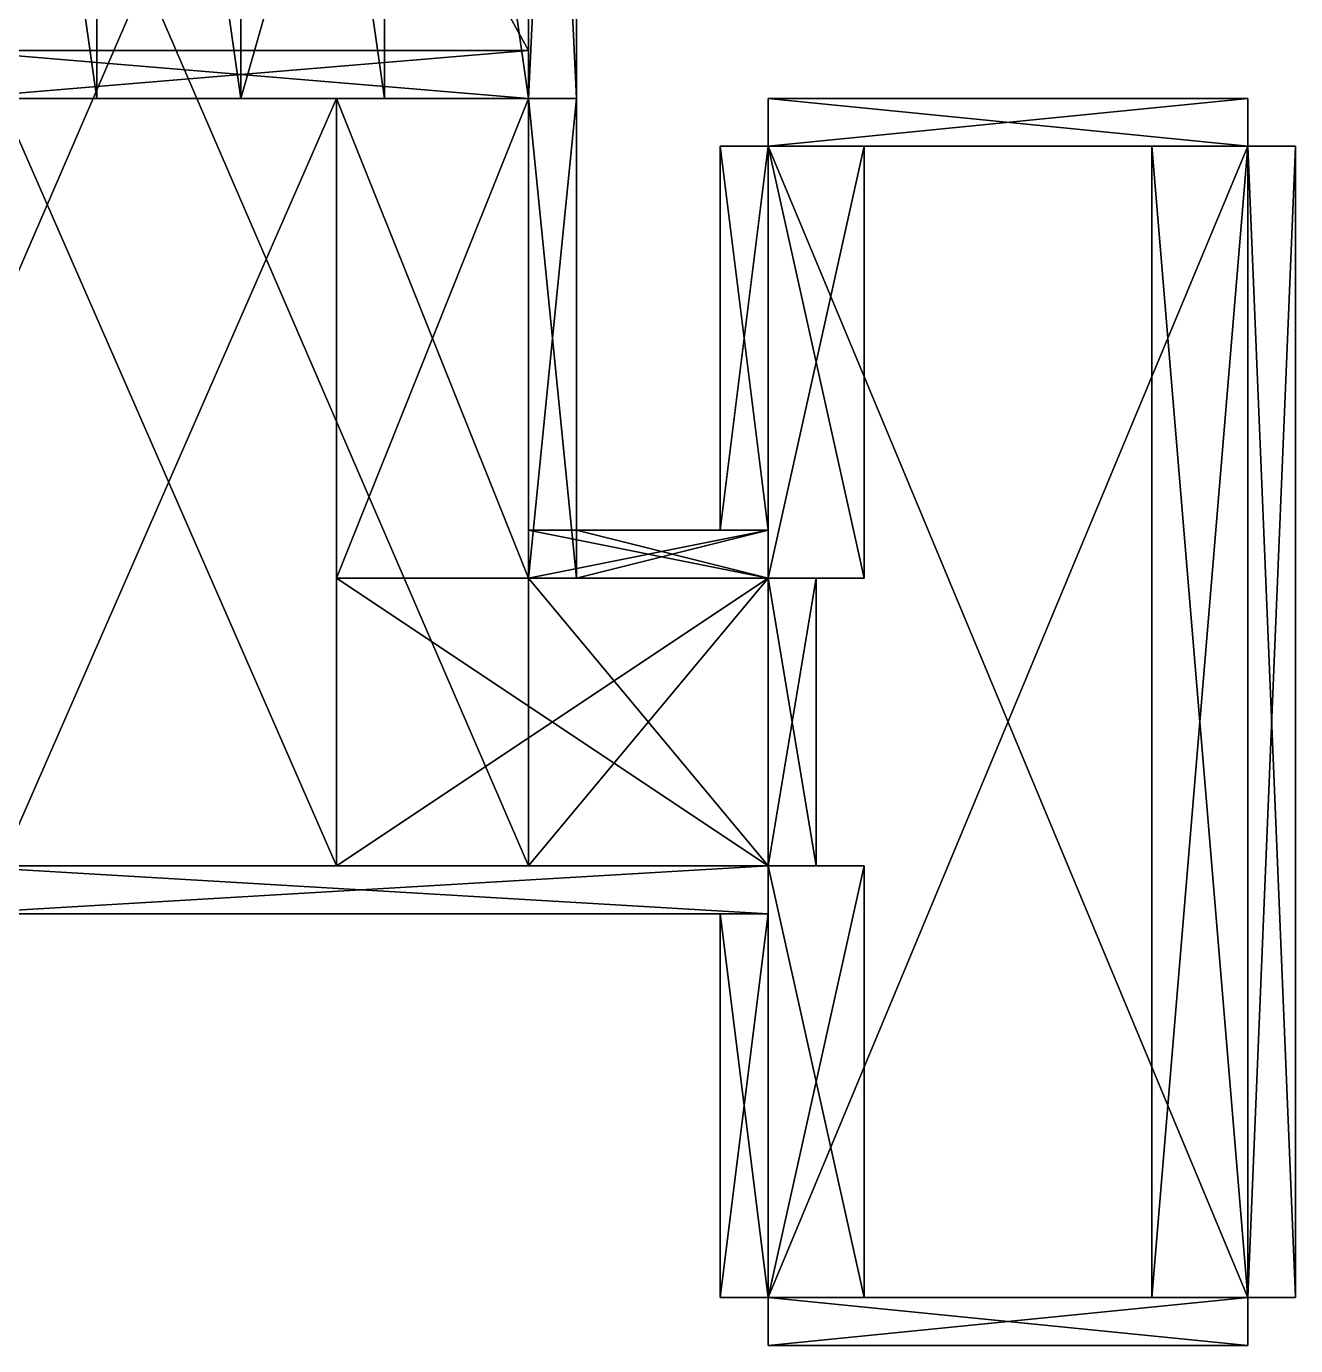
# Model space of a CAD drawing. Extents: x -4288 to 4416, y -3968 to 5440.
# Drawn here: x 2338 to 4032, y -3072 to -1312 of the extents above; entities that cross this region are included whole.
import ezdxf

# ---------------------------------------------------------------- set-up
doc = ezdxf.new("R2010")
doc.units = 0

msp = doc.modelspace()

# ---------------------------------------------------------------- meshes
at = {"layer": 'OBJECT040', "color": 50}
mesh = msp.add_polyface(dxfattribs=at)
corners = [(1984, -2432, 704), (1984, -64, 704), (3008, -64, 704), (3008, -2432, 704), (1984, -64, 640), (1984, -2432, 640), (3008, -2432, 640), (3008, -64, 640)]
mesh.append_faces([[corners[k] for k in face] for face in [(1, 3, 0), (5, 7, 4), (4, 0, 5), (6, 2, 7), (7, 1, 4), (5, 3, 6)]], dxfattribs={"vtx0": -1})
mesh.append_faces([[corners[k] for k in face] for face in [(1, 2, 3), (5, 6, 7), (4, 1, 0), (6, 3, 2), (7, 2, 1), (5, 0, 3)]], dxfattribs={"vtx2": -1})
at = {"layer": 'OBJECT067', "color": 50}
mesh = msp.add_polyface(dxfattribs=at)
corners = [(2240, -2496, 192), (2240, -2432, 192), (3328, -2432, 192), (3328, -2496, 192), (2240, -2432), (2240, -2496), (3328, -2496), (3328, -2432)]
mesh.append_faces([[corners[k] for k in face] for face in [(1, 3, 0), (5, 7, 4), (4, 0, 5), (6, 2, 7), (7, 1, 4), (5, 3, 6)]], dxfattribs={"vtx0": -1})
mesh.append_faces([[corners[k] for k in face] for face in [(1, 2, 3), (5, 6, 7), (4, 1, 0), (6, 3, 2), (7, 2, 1), (5, 0, 3)]], dxfattribs={"vtx2": -1})
at = {"layer": 'OBJECT075', "color": 50}
mesh = msp.add_polyface(dxfattribs=at)
corners = [(3328, -3008, 320), (3328, -1472, 320), (3968, -1472, 320), (3968, -3008, 320), (3328, -1472, 256), (3328, -3008, 256), (3968, -3008, 256), (3968, -1472, 256)]
mesh.append_faces([[corners[k] for k in face] for face in [(1, 3, 0), (5, 7, 4), (4, 0, 5), (6, 2, 7), (7, 1, 4), (5, 3, 6)]], dxfattribs={"vtx0": -1})
mesh.append_faces([[corners[k] for k in face] for face in [(1, 2, 3), (5, 6, 7), (4, 1, 0), (6, 3, 2), (7, 2, 1), (5, 0, 3)]], dxfattribs={"vtx2": -1})
at = {"layer": 'OBJECT076', "color": 50}
mesh = msp.add_polyface(dxfattribs=at)
corners = [(3328, -3008), (3328, -1472), (3968, -1472), (3968, -3008), (3328, -1472, -64), (3328, -3008, -64), (3968, -3008, -64), (3968, -1472, -64)]
mesh.append_faces([[corners[k] for k in face] for face in [(1, 3, 0), (5, 7, 4), (4, 0, 5), (6, 2, 7), (7, 1, 4), (5, 3, 6)]], dxfattribs={"vtx0": -1})
mesh.append_faces([[corners[k] for k in face] for face in [(1, 2, 3), (5, 6, 7), (4, 1, 0), (6, 3, 2), (7, 2, 1), (5, 0, 3)]], dxfattribs={"vtx2": -1})
at = {"layer": 'OBJECT077', "color": 50}
mesh = msp.add_polyface(dxfattribs=at)
corners = [(3968, -3008, 256), (3968, -1472, 256), (4032, -1472, 256), (4032, -3008, 256), (3968, -1472), (3968, -3008), (4032, -3008), (4032, -1472)]
mesh.append_faces([[corners[k] for k in face] for face in [(1, 3, 0), (5, 7, 4), (4, 0, 5), (6, 2, 7), (7, 1, 4), (5, 3, 6)]], dxfattribs={"vtx0": -1})
mesh.append_faces([[corners[k] for k in face] for face in [(1, 2, 3), (5, 6, 7), (4, 1, 0), (6, 3, 2), (7, 2, 1), (5, 0, 3)]], dxfattribs={"vtx2": -1})
at = {"layer": 'OBJECT078', "color": 50}
mesh = msp.add_polyface(dxfattribs=at)
corners = [(3328, -3072, 256), (3328, -3008, 256), (3968, -3008, 256), (3968, -3072, 256), (3328, -3008), (3328, -3072), (3968, -3072), (3968, -3008)]
mesh.append_faces([[corners[k] for k in face] for face in [(1, 3, 0), (5, 7, 4), (4, 0, 5), (6, 2, 7), (7, 1, 4), (5, 3, 6)]], dxfattribs={"vtx0": -1})
mesh.append_faces([[corners[k] for k in face] for face in [(1, 2, 3), (5, 6, 7), (4, 1, 0), (6, 3, 2), (7, 2, 1), (5, 0, 3)]], dxfattribs={"vtx2": -1})
at = {"layer": 'OBJECT079', "color": 50}
mesh = msp.add_polyface(dxfattribs=at)
corners = [(3328, -1472, 256), (3328, -1408, 256), (3968, -1408, 256), (3968, -1472, 256), (3328, -1408), (3328, -1472), (3968, -1472), (3968, -1408)]
mesh.append_faces([[corners[k] for k in face] for face in [(1, 3, 0), (5, 7, 4), (4, 0, 5), (6, 2, 7), (7, 1, 4), (5, 3, 6)]], dxfattribs={"vtx0": -1})
mesh.append_faces([[corners[k] for k in face] for face in [(1, 2, 3), (5, 6, 7), (4, 1, 0), (6, 3, 2), (7, 2, 1), (5, 0, 3)]], dxfattribs={"vtx2": -1})
at = {"layer": 'OBJECT081', "color": 50}
mesh = msp.add_polyface(dxfattribs=at)
corners = [(3008, -1408, 640), (3008, -64, 640), (3072, -64, 640), (3072, -1408, 640), (3008, -64, 384), (3008, -1408, 384), (3072, -1408, 384), (3072, -64, 384)]
mesh.append_faces([[corners[k] for k in face] for face in [(1, 3, 0), (5, 7, 4), (4, 0, 5), (6, 2, 7), (7, 1, 4), (5, 3, 6)]], dxfattribs={"vtx0": -1})
mesh.append_faces([[corners[k] for k in face] for face in [(1, 2, 3), (5, 6, 7), (4, 1, 0), (6, 3, 2), (7, 2, 1), (5, 0, 3)]], dxfattribs={"vtx2": -1})
at = {"layer": 'OBJECT082', "color": 50}
mesh = msp.add_polyface(dxfattribs=at)
corners = [(2304, -1344, 384), (2304, -64, 384), (3008, -64, 384), (3008, -1344, 384), (2304, -64, 320), (2304, -1344, 320), (3008, -1344, 320), (3008, -64, 320)]
mesh.append_faces([[corners[k] for k in face] for face in [(1, 3, 0), (5, 7, 4), (4, 0, 5), (6, 2, 7), (7, 1, 4), (5, 3, 6)]], dxfattribs={"vtx0": -1})
mesh.append_faces([[corners[k] for k in face] for face in [(1, 2, 3), (5, 6, 7), (4, 1, 0), (6, 3, 2), (7, 2, 1), (5, 0, 3)]], dxfattribs={"vtx2": -1})
at = {"layer": 'OBJECT083', "color": 50}
mesh = msp.add_polyface(dxfattribs=at)
corners = [(2240, -1408, 384), (2240, -1344, 384), (3008, -1344, 384), (3008, -1408, 384), (2240, -1344), (2240, -1408), (3008, -1408), (3008, -1344)]
mesh.append_faces([[corners[k] for k in face] for face in [(1, 3, 0), (5, 7, 4), (4, 0, 5), (6, 2, 7), (7, 1, 4), (5, 3, 6)]], dxfattribs={"vtx0": -1})
mesh.append_faces([[corners[k] for k in face] for face in [(1, 2, 3), (5, 6, 7), (4, 1, 0), (6, 3, 2), (7, 2, 1), (5, 0, 3)]], dxfattribs={"vtx2": -1})
at = {"layer": 'OBJECT084', "color": 50}
mesh = msp.add_polyface(dxfattribs=at)
corners = [(2752, -2048, 256), (2752, -1408, 256), (3008, -1408, 256), (3008, -2048, 256), (2752, -1408), (2752, -2048), (3008, -2048), (3008, -1408)]
mesh.append_faces([[corners[k] for k in face] for face in [(1, 3, 0), (5, 7, 4), (4, 0, 5), (6, 2, 7), (7, 1, 4), (5, 3, 6)]], dxfattribs={"vtx0": -1})
mesh.append_faces([[corners[k] for k in face] for face in [(1, 2, 3), (5, 6, 7), (4, 1, 0), (6, 3, 2), (7, 2, 1), (5, 0, 3)]], dxfattribs={"vtx2": -1})
at = {"layer": 'OBJECT085', "color": 50}
mesh = msp.add_polyface(dxfattribs=at)
corners = [(3008, -2048, 640), (3008, -1408, 640), (3072, -1408, 640), (3072, -2048, 640), (3008, -1408, 256), (3008, -2048, 256), (3072, -2048, 256), (3072, -1408, 256)]
mesh.append_faces([[corners[k] for k in face] for face in [(1, 3, 0), (5, 7, 4), (4, 0, 5), (6, 2, 7), (7, 1, 4), (5, 3, 6)]], dxfattribs={"vtx0": -1})
mesh.append_faces([[corners[k] for k in face] for face in [(1, 2, 3), (5, 6, 7), (4, 1, 0), (6, 3, 2), (7, 2, 1), (5, 0, 3)]], dxfattribs={"vtx2": -1})
at = {"layer": 'OBJECT086', "color": 50}
mesh = msp.add_polyface(dxfattribs=at)
corners = [(3264, -1984, 256), (3264, -1472, 256), (3328, -1472, 256), (3328, -1984, 256), (3264, -1472), (3264, -1984), (3328, -1984), (3328, -1472)]
mesh.append_faces([[corners[k] for k in face] for face in [(1, 3, 0), (5, 7, 4), (4, 0, 5), (6, 2, 7), (7, 1, 4), (5, 3, 6)]], dxfattribs={"vtx0": -1})
mesh.append_faces([[corners[k] for k in face] for face in [(1, 2, 3), (5, 6, 7), (4, 1, 0), (6, 3, 2), (7, 2, 1), (5, 0, 3)]], dxfattribs={"vtx2": -1})
at = {"layer": 'OBJECT087', "color": 50}
mesh = msp.add_polyface(dxfattribs=at)
corners = [(3264, -3008, 256), (3264, -2496, 256), (3328, -2496, 256), (3328, -3008, 256), (3264, -2496), (3264, -3008), (3328, -3008), (3328, -2496)]
mesh.append_faces([[corners[k] for k in face] for face in [(1, 3, 0), (5, 7, 4), (4, 0, 5), (6, 2, 7), (7, 1, 4), (5, 3, 6)]], dxfattribs={"vtx0": -1})
mesh.append_faces([[corners[k] for k in face] for face in [(1, 2, 3), (5, 6, 7), (4, 1, 0), (6, 3, 2), (7, 2, 1), (5, 0, 3)]], dxfattribs={"vtx2": -1})
at = {"layer": 'OBJECT088', "color": 50}
mesh = msp.add_polyface(dxfattribs=at)
corners = [(3008, -2048, 256), (3008, -1984, 256), (3328, -1984, 256), (3328, -2048, 256), (3008, -1984), (3008, -2048), (3328, -2048), (3328, -1984)]
mesh.append_faces([[corners[k] for k in face] for face in [(1, 3, 0), (5, 7, 4), (4, 0, 5), (6, 2, 7), (7, 1, 4), (5, 3, 6)]], dxfattribs={"vtx0": -1})
mesh.append_faces([[corners[k] for k in face] for face in [(1, 2, 3), (5, 6, 7), (4, 1, 0), (6, 3, 2), (7, 2, 1), (5, 0, 3)]], dxfattribs={"vtx2": -1})
at = {"layer": 'OBJECT089', "color": 50}
mesh = msp.add_polyface(dxfattribs=at)
corners = [(2752, -2432), (2752, -2048), (3328, -2048), (3328, -2432), (2752, -2048, -64), (2752, -2432, -64), (3328, -2432, -64), (3328, -2048, -64)]
mesh.append_faces([[corners[k] for k in face] for face in [(1, 3, 0), (5, 7, 4), (4, 0, 5), (6, 2, 7), (7, 1, 4), (5, 3, 6)]], dxfattribs={"vtx0": -1})
mesh.append_faces([[corners[k] for k in face] for face in [(1, 2, 3), (5, 6, 7), (4, 1, 0), (6, 3, 2), (7, 2, 1), (5, 0, 3)]], dxfattribs={"vtx2": -1})
at = {"layer": 'OBJECT090', "color": 50}
mesh = msp.add_polyface(dxfattribs=at)
corners = [(2304, -2432), (2304, -1408), (2752, -1408), (2752, -2432), (2304, -1408, -64), (2304, -2432, -64), (2752, -2432, -64), (2752, -1408, -64)]
mesh.append_faces([[corners[k] for k in face] for face in [(1, 3, 0), (5, 7, 4), (4, 0, 5), (6, 2, 7), (7, 1, 4), (5, 3, 6)]], dxfattribs={"vtx0": -1})
mesh.append_faces([[corners[k] for k in face] for face in [(1, 2, 3), (5, 6, 7), (4, 1, 0), (6, 3, 2), (7, 2, 1), (5, 0, 3)]], dxfattribs={"vtx2": -1})
at = {"layer": 'OBJECT091', "color": 50}
mesh = msp.add_polyface(dxfattribs=at)
corners = [(3072, -2048, 640), (3072, -1984, 640), (3328, -1984, 640), (3328, -2048, 640), (3072, -1984, 256), (3072, -2048, 256), (3328, -2048, 256), (3328, -1984, 256)]
mesh.append_faces([[corners[k] for k in face] for face in [(1, 3, 0), (5, 7, 4), (4, 0, 5), (6, 2, 7), (7, 1, 4), (5, 3, 6)]], dxfattribs={"vtx0": -1})
mesh.append_faces([[corners[k] for k in face] for face in [(1, 2, 3), (5, 6, 7), (4, 1, 0), (6, 3, 2), (7, 2, 1), (5, 0, 3)]], dxfattribs={"vtx2": -1})
at = {"layer": 'OBJECT092', "color": 50}
mesh = msp.add_polyface(dxfattribs=at)
corners = [(2240, -2496, 640), (2240, -2432, 640), (3328, -2432, 640), (3328, -2496, 640), (2240, -2432, 192), (2240, -2496, 192), (3328, -2496, 192), (3328, -2432, 192)]
mesh.append_faces([[corners[k] for k in face] for face in [(1, 3, 0), (5, 7, 4), (4, 0, 5), (6, 2, 7), (7, 1, 4), (5, 3, 6)]], dxfattribs={"vtx0": -1})
mesh.append_faces([[corners[k] for k in face] for face in [(1, 2, 3), (5, 6, 7), (4, 1, 0), (6, 3, 2), (7, 2, 1), (5, 0, 3)]], dxfattribs={"vtx2": -1})
at = {"layer": 'OBJECT093', "color": 50}
mesh = msp.add_polyface(dxfattribs=at)
corners = [(3328, -2432, 640), (3328, -2048, 640), (3392, -2048, 640), (3392, -2432, 640), (3328, -2048, 320), (3328, -2432, 320), (3392, -2432, 320), (3392, -2048, 320)]
mesh.append_faces([[corners[k] for k in face] for face in [(1, 3, 0), (5, 7, 4), (4, 0, 5), (6, 2, 7), (7, 1, 4), (5, 3, 6)]], dxfattribs={"vtx0": -1})
mesh.append_faces([[corners[k] for k in face] for face in [(1, 2, 3), (5, 6, 7), (4, 1, 0), (6, 3, 2), (7, 2, 1), (5, 0, 3)]], dxfattribs={"vtx2": -1})
at = {"layer": 'OBJECT094', "color": 50}
mesh = msp.add_polyface(dxfattribs=at)
corners = [(3008, -2432, 704), (3008, -2048, 704), (3328, -2048, 704), (3328, -2432, 704), (3008, -2048, 640), (3008, -2432, 640), (3328, -2432, 640), (3328, -2048, 640)]
mesh.append_faces([[corners[k] for k in face] for face in [(1, 3, 0), (5, 7, 4), (4, 0, 5), (6, 2, 7), (7, 1, 4), (5, 3, 6)]], dxfattribs={"vtx0": -1})
mesh.append_faces([[corners[k] for k in face] for face in [(1, 2, 3), (5, 6, 7), (4, 1, 0), (6, 3, 2), (7, 2, 1), (5, 0, 3)]], dxfattribs={"vtx2": -1})
at = {"layer": 'OBJECT205', "color": 50}
mesh = msp.add_polyface(dxfattribs=at)
corners = [(2240, -64, 384), (2240, -1408, 384), (2624, -1408, 384), (2624, -64, 384), (2432, -64, 512), (2432, -1408, 512)]
mesh.append_faces([[corners[k] for k in face] for face in [(3, 4, 0), (1, 5, 2)]])
mesh.append_faces([[corners[k] for k in face] for face in [(1, 3, 0), (0, 5, 1), (4, 2, 5)]], dxfattribs={"vtx0": -1})
mesh.append_faces([[corners[k] for k in face] for face in [(1, 2, 3), (0, 4, 5), (4, 3, 2)]], dxfattribs={"vtx2": -1})
at = {"layer": 'OBJECT206', "color": 50}
mesh = msp.add_polyface(dxfattribs=at)
corners = [(2624, -64, 384), (2624, -1408, 384), (3008, -1408, 384), (3008, -64, 384), (2816, -64, 512), (2816, -1408, 512)]
mesh.append_faces([[corners[k] for k in face] for face in [(3, 4, 0), (1, 5, 2)]])
mesh.append_faces([[corners[k] for k in face] for face in [(1, 3, 0), (0, 5, 1), (4, 2, 5)]], dxfattribs={"vtx0": -1})
mesh.append_faces([[corners[k] for k in face] for face in [(1, 2, 3), (0, 4, 5), (4, 3, 2)]], dxfattribs={"vtx2": -1})
at = {"layer": 'OBJECT207', "color": 50}
mesh = msp.add_polyface(dxfattribs=at)
corners = [(3328, -3008, 8), (3328, -2432, 8), (3456, -2432, 8), (3456, -3008, 8), (3328, -2432), (3328, -3008), (3456, -3008), (3456, -2432)]
mesh.append_faces([[corners[k] for k in face] for face in [(1, 3, 0), (5, 7, 4), (4, 0, 5), (6, 2, 7), (7, 1, 4), (5, 3, 6)]], dxfattribs={"vtx0": -1})
mesh.append_faces([[corners[k] for k in face] for face in [(1, 2, 3), (5, 6, 7), (4, 1, 0), (6, 3, 2), (7, 2, 1), (5, 0, 3)]], dxfattribs={"vtx2": -1})
at = {"layer": 'OBJECT208', "color": 50}
mesh = msp.add_polyface(dxfattribs=at)
corners = [(3328, -2048, 8), (3328, -1472, 8), (3456, -1472, 8), (3456, -2048, 8), (3328, -1472), (3328, -2048), (3456, -2048), (3456, -1472)]
mesh.append_faces([[corners[k] for k in face] for face in [(1, 3, 0), (5, 7, 4), (4, 0, 5), (6, 2, 7), (7, 1, 4), (5, 3, 6)]], dxfattribs={"vtx0": -1})
mesh.append_faces([[corners[k] for k in face] for face in [(1, 2, 3), (5, 6, 7), (4, 1, 0), (6, 3, 2), (7, 2, 1), (5, 0, 3)]], dxfattribs={"vtx2": -1})
at = {"layer": 'OBJECT209', "color": 50}
mesh = msp.add_polyface(dxfattribs=at)
corners = [(3840, -3008, 8), (3840, -1472, 8), (3968, -1472, 8), (3968, -3008, 8), (3840, -1472), (3840, -3008), (3968, -3008), (3968, -1472)]
mesh.append_faces([[corners[k] for k in face] for face in [(1, 3, 0), (5, 7, 4), (4, 0, 5), (6, 2, 7), (7, 1, 4), (5, 3, 6)]], dxfattribs={"vtx0": -1})
mesh.append_faces([[corners[k] for k in face] for face in [(1, 2, 3), (5, 6, 7), (4, 1, 0), (6, 3, 2), (7, 2, 1), (5, 0, 3)]], dxfattribs={"vtx2": -1})

doc.saveas('drawing.dxf')
